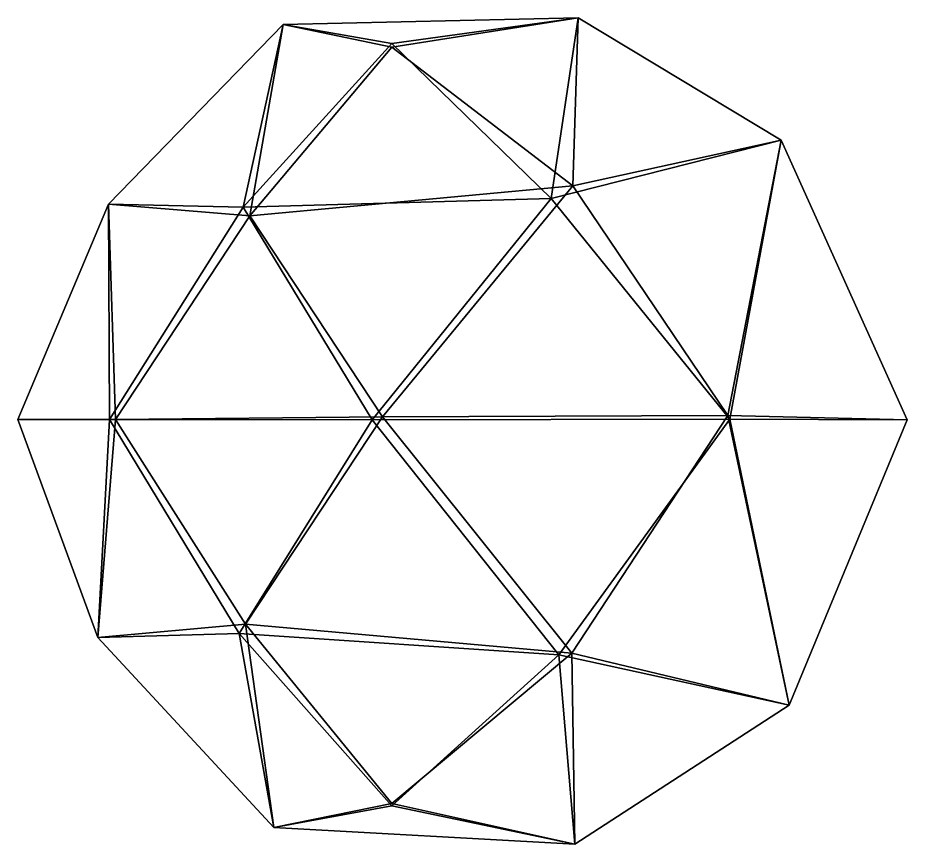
# Model space of a CAD drawing. Extents: x 290034 to 295698, y 4553723 to 4561693.
# Drawn here: x 292626.8 to 292692.5, y 4558447.9 to 4558509 of the extents above; entities that cross this region are included whole.
import ezdxf

# ---------------------------------------------------------------- set-up
doc = ezdxf.new("R2010")
doc.units = 0
doc.layers.add('Au_ppm_Pref_-_0_2', color=7, linetype='CONTINUOUS')

msp = doc.modelspace()

# ---------------------------------------------------------------- linework, layer by layer
at = {"layer": 'Au_ppm_Pref_-_0_2'}
for points in [[(292646.424, 4558508.473, 1740.222), (292668.22, 4558508.969, 1740.222), (292654.461, 4558507.058, 1743.539)], [(292668.22, 4558508.969, 1740.222), (292646.424, 4558508.473, 1740.222), (292654.461, 4558506.808, 1736.989)], [(292668.22, 4558508.969, 1740.222), (292666.233, 4558495.613, 1745.913), (292654.461, 4558507.058, 1743.539)], [(292668.22, 4558508.969, 1740.222), (292654.461, 4558506.808, 1736.989), (292667.826, 4558496.551, 1735.765)], [(292668.22, 4558508.969, 1740.222), (292683.225, 4558499.927, 1740.24), (292666.233, 4558495.613, 1745.913)], [(292667.826, 4558496.551, 1735.765), (292683.225, 4558499.927, 1740.24), (292668.22, 4558508.969, 1740.222)], [(292633.526, 4558495.197, 1740.222), (292646.424, 4558508.473, 1740.222), (292643.484, 4558494.975, 1744.687)], [(292646.424, 4558508.473, 1740.222), (292633.526, 4558495.197, 1740.222), (292643.956, 4558494.335, 1736.194)], [(292646.424, 4558508.473, 1740.222), (292654.461, 4558507.058, 1743.539), (292643.484, 4558494.975, 1744.687)], [(292646.424, 4558508.473, 1740.222), (292643.956, 4558494.335, 1736.194), (292654.461, 4558506.808, 1736.989)], [(292666.233, 4558495.613, 1745.913), (292643.484, 4558494.975, 1744.687), (292654.461, 4558507.058, 1743.539)], [(292654.461, 4558506.808, 1736.989), (292643.956, 4558494.335, 1736.194), (292667.826, 4558496.551, 1735.765)], [(292679.435, 4558479.311, 1745.902), (292666.233, 4558495.613, 1745.913), (292683.225, 4558499.927, 1740.24)], [(292667.826, 4558496.551, 1735.765), (292679.282, 4558479.59, 1735.978), (292683.225, 4558499.927, 1740.24)], [(292679.282, 4558479.59, 1735.978), (292692.544, 4558479.276, 1740.104), (292683.225, 4558499.927, 1740.24)], [(292679.435, 4558479.311, 1745.902), (292683.225, 4558499.927, 1740.24), (292692.544, 4558479.276, 1740.104)], [(292653.778, 4558479.495, 1736.597), (292667.826, 4558496.551, 1735.765), (292643.956, 4558494.335, 1736.194)], [(292653.778, 4558479.495, 1736.597), (292679.282, 4558479.59, 1735.978), (292667.826, 4558496.551, 1735.765)], [(292626.822, 4558479.289, 1740.222), (292633.526, 4558495.197, 1740.222), (292633.595, 4558479.289, 1744.119)], [(292633.526, 4558495.197, 1740.222), (292626.822, 4558479.289, 1740.222), (292634.033, 4558479.289, 1736.532)], [(292633.526, 4558495.197, 1740.222), (292643.484, 4558494.975, 1744.687), (292633.595, 4558479.289, 1744.119)], [(292633.526, 4558495.197, 1740.222), (292634.033, 4558479.289, 1736.532), (292643.956, 4558494.335, 1736.194)], [(292653.02, 4558479.259, 1746.346), (292643.484, 4558494.975, 1744.687), (292666.233, 4558495.613, 1745.913)], [(292679.435, 4558479.311, 1745.902), (292653.02, 4558479.259, 1746.346), (292666.233, 4558495.613, 1745.913)], [(292633.595, 4558479.289, 1744.119), (292643.484, 4558494.975, 1744.687), (292653.02, 4558479.259, 1746.346)], [(292653.778, 4558479.495, 1736.597), (292643.956, 4558494.335, 1736.194), (292634.033, 4558479.289, 1736.532)], [(292653.778, 4558479.495, 1736.597), (292634.033, 4558479.289, 1736.532), (292643.651, 4558464.167, 1736.025)], [(292653.778, 4558479.495, 1736.597), (292643.651, 4558464.167, 1736.025), (292667.756, 4558462.044, 1735.633)], [(292653.778, 4558479.495, 1736.597), (292667.756, 4558462.044, 1735.633), (292679.282, 4558479.59, 1735.978)], [(292667.756, 4558462.044, 1735.633), (292683.828, 4558458.179, 1740.241), (292679.282, 4558479.59, 1735.978)], [(292679.282, 4558479.59, 1735.978), (292683.828, 4558458.179, 1740.241), (292692.544, 4558479.276, 1740.104)], [(292632.741, 4558463.192, 1740.222), (292626.822, 4558479.289, 1740.222), (292633.595, 4558479.289, 1744.119)], [(292626.822, 4558479.289, 1740.222), (292632.741, 4558463.192, 1740.222), (292634.033, 4558479.289, 1736.532)], [(292632.741, 4558463.192, 1740.222), (292633.595, 4558479.289, 1744.119), (292643.186, 4558463.48, 1744.868)], [(292632.741, 4558463.192, 1740.222), (292643.651, 4558464.167, 1736.025), (292634.033, 4558479.289, 1736.532)], [(292643.186, 4558463.48, 1744.868), (292633.595, 4558479.289, 1744.119), (292653.02, 4558479.259, 1746.346)], [(292666.797, 4558461.911, 1746.112), (292643.186, 4558463.48, 1744.868), (292653.02, 4558479.259, 1746.346)], [(292679.435, 4558479.311, 1745.902), (292666.797, 4558461.911, 1746.112), (292653.02, 4558479.259, 1746.346)], [(292679.435, 4558479.311, 1745.902), (292683.828, 4558458.179, 1740.241), (292666.797, 4558461.911, 1746.112)], [(292679.435, 4558479.311, 1745.902), (292692.544, 4558479.276, 1740.104), (292683.828, 4558458.179, 1740.241)], [(292632.741, 4558463.192, 1740.222), (292645.745, 4558449.144, 1740.222), (292643.651, 4558464.167, 1736.025)], [(292645.745, 4558449.144, 1740.222), (292654.461, 4558450.92, 1736.705), (292643.651, 4558464.167, 1736.025)], [(292667.756, 4558462.044, 1735.633), (292643.651, 4558464.167, 1736.025), (292654.461, 4558450.92, 1736.705)], [(292645.745, 4558449.144, 1740.222), (292632.741, 4558463.192, 1740.222), (292643.186, 4558463.48, 1744.868)], [(292645.745, 4558449.144, 1740.222), (292643.186, 4558463.48, 1744.868), (292654.461, 4558450.762, 1743.792)], [(292654.461, 4558450.762, 1743.792), (292643.186, 4558463.48, 1744.868), (292666.797, 4558461.911, 1746.112)], [(292667.974, 4558447.919, 1740.222), (292667.756, 4558462.044, 1735.633), (292654.461, 4558450.92, 1736.705)], [(292667.974, 4558447.919, 1740.222), (292654.461, 4558450.762, 1743.792), (292666.797, 4558461.911, 1746.112)], [(292667.974, 4558447.919, 1740.222), (292666.797, 4558461.911, 1746.112), (292683.828, 4558458.179, 1740.241)], [(292667.756, 4558462.044, 1735.633), (292667.974, 4558447.919, 1740.222), (292683.828, 4558458.179, 1740.241)], [(292645.745, 4558449.144, 1740.222), (292667.974, 4558447.919, 1740.222), (292654.461, 4558450.92, 1736.705)], [(292667.974, 4558447.919, 1740.222), (292645.745, 4558449.144, 1740.222), (292654.461, 4558450.762, 1743.792)]]:
    msp.add_3dface(points, dxfattribs=at)

doc.saveas('drawing.dxf')
